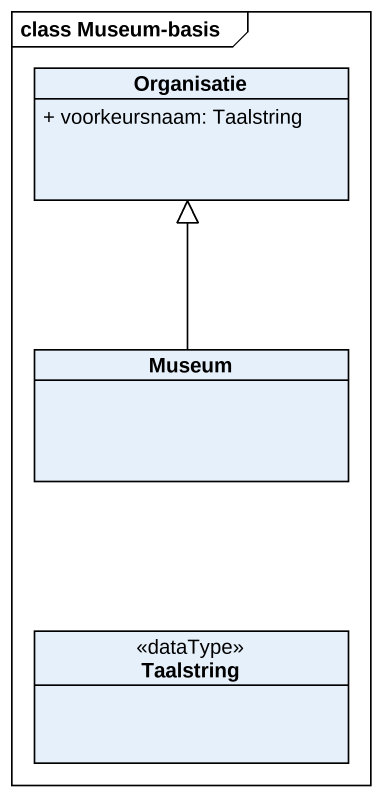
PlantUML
@startuml
mainframe class Museum-basis
hide circle
hide empty members
skinparam classAttributeIconSize 0
class Organisatie {
  + voorkeursnaam: Taalstring
}
class Museum
class Taalstring <<dataType>>
Museum -up-|> Organisatie
@enduml
